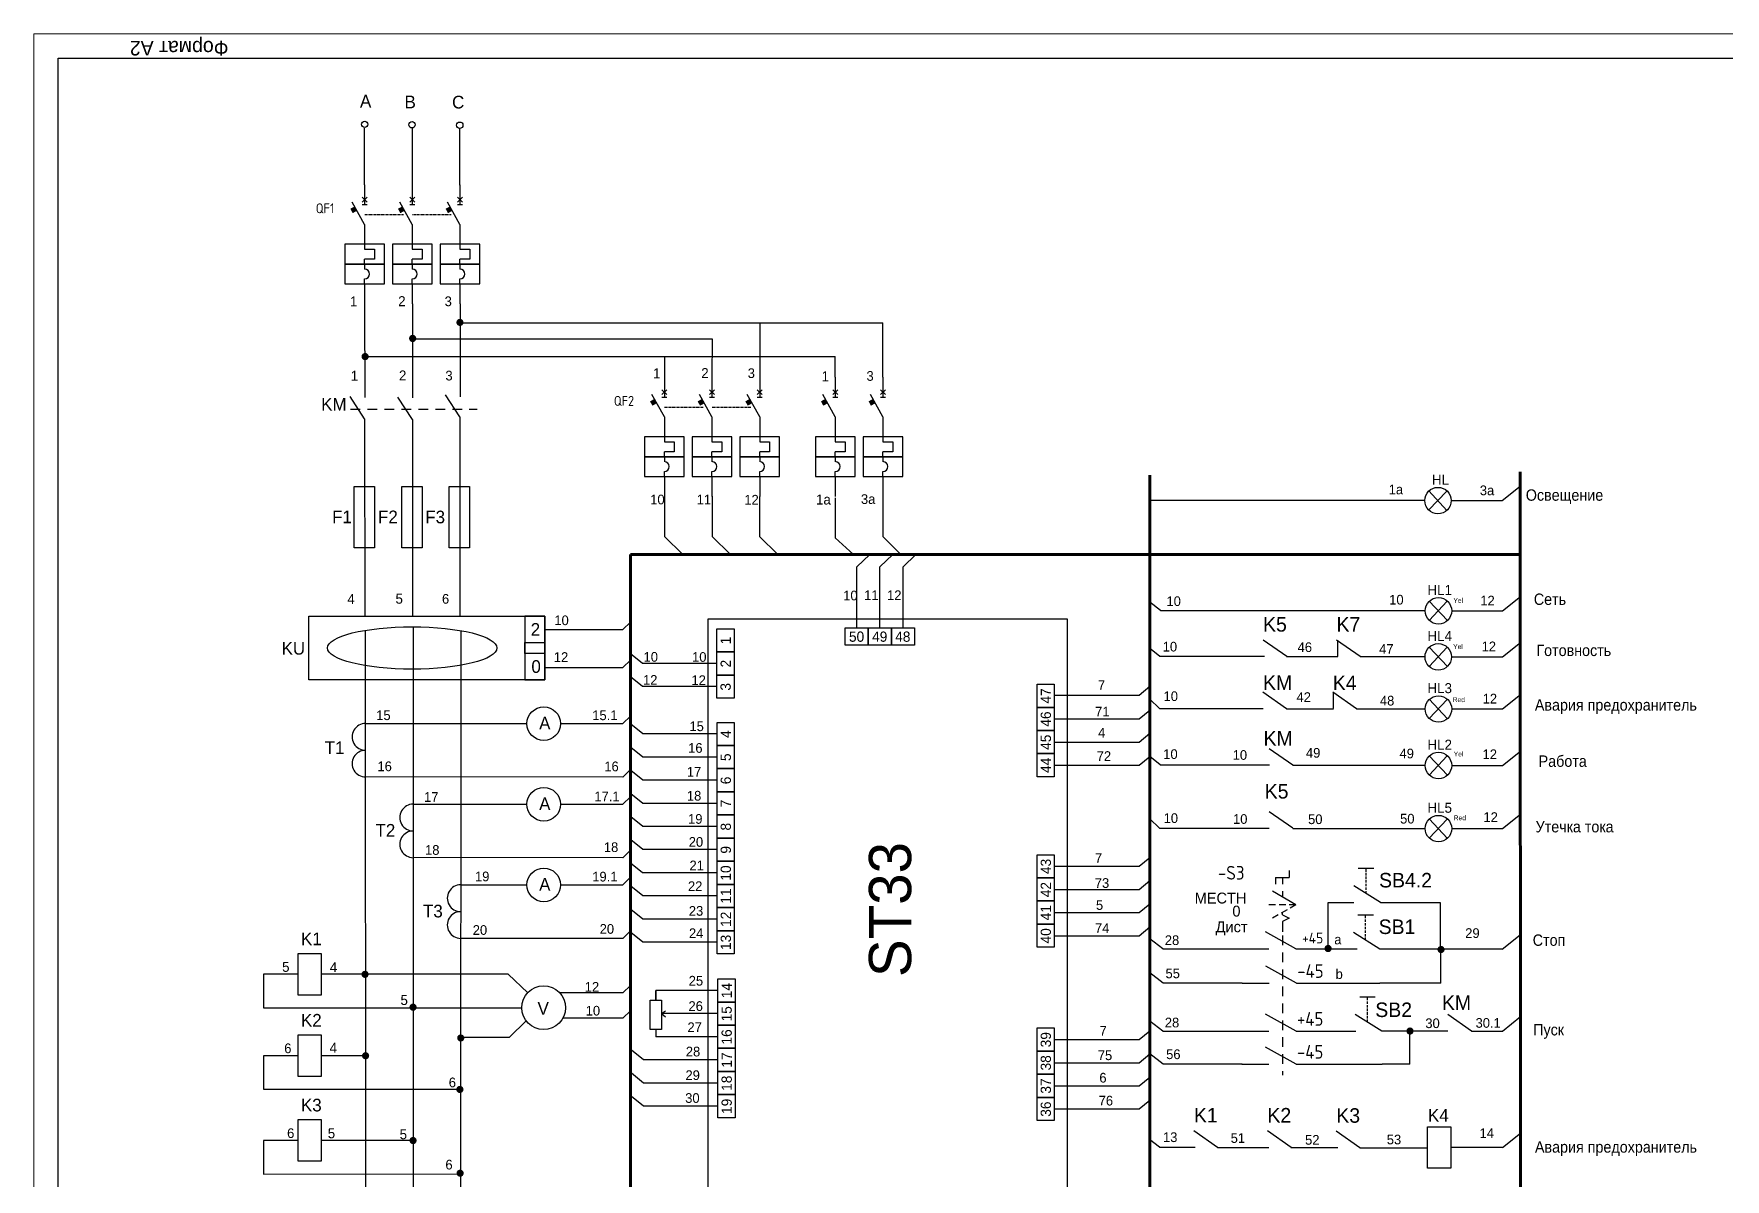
# Model space of a CAD drawing. Header units: millimetres. Extents: x 12 to 2978, y 1101 to 2133.
# Drawn here: x 12 to 361.1, y 1862 to 2098.3 of the extents above; entities that cross this region are included whole.
import ezdxf
from ezdxf.enums import TextEntityAlignment as Align

# ---------------------------------------------------------------- set-up
doc = ezdxf.new("R2010")
doc.units = ezdxf.units.MM
for name, pattern in [('Caddy_Dash', [3.5, 2, -1.5]), ('DASHED', [0.75, 0.5, -0.25]), ('HIDDEN2', [0.1875, 0.125, -0.0625])]:
    doc.linetypes.add(name, pattern=pattern)
for name, color, linetype in [('LINK', 9, 'HIDDEN2'), ('POS', 3, 'Continuous'), ('SYMS', 7, 'Continuous'), ('TAGS', 7, 'Continuous'), ('TERMS', 7, 'Continuous')]:
    doc.layers.add(name, color=color, linetype=linetype)
doc.styles.add('WD_IEC', font='ISOCP2.shx', dxfattribs={"width": 0.9, "height": 4})

# ---------------------------------------------------------------- blocks, each defined once
blk = doc.blocks.new('Формат А2 (2)')
at = {"lineweight": 20}
for p, q in [((2191.83, 433.69), (2191.83, 13.69)), ((2191.83, 13.69), (1597.83, 13.69))]:
    blk.add_line(p, q, dxfattribs=at)
at = {"lineweight": 30}
for p, q in [((2186.83, 428.69), (2186.83, 18.69)), ((2186.83, 18.69), (1617.83, 18.69))]:
    blk.add_line(p, q, dxfattribs=at)
at = {"lineweight": 30, "insert": (2161.83, 16.19), "char_height": 3, "width": 50, "attachment_point": 5}
blk.add_mtext('Формат А2', dxfattribs=at)
blk = doc.blocks.new('VCB11Q134')
for p, q in [((-0.62, 3.12), (0.63, 4.37)), ((0.63, 3.12), (-0.62, 4.37)), ((0, 7.5), (0, 2.5)), ((0, -2.5), (-3.12, 3.12)), ((-0.62, 2.5), (0.63, 2.5)), ((0, -2.5), (0, -8.75)), ((0, -7.5), (0, -8.75)), ((0, -8.75), (2.5, -8.75)), ((0, -12.5), (0, -11.25)), ((2.5, -11.25), (0, -11.25)), ((0, -12.5), (0, -13.75)), ((2.5, -8.75), (2.5, -11.25)), ((0, -17.5), (0, -16.25)), ((0, -17.5), (0, -22.5))]:
    blk.add_line(p, q)
for points in [[(-5, -7.5), (-5, -12.5), (5, -12.5), (5, -7.5)], [(-5, -12.5), (-5, -17.5), (5, -17.5), (5, -12.5)]]:
    blk.add_lwpolyline(points, close=True)
blk.add_arc((0, -15), 1.25, 270, 90)
blk.add_solid([(-2.52, 2.03), (-3.61, 1.43), (-1.91, 0.94), (-3.01, 0.33)])
at = {"style": 'WD_IEC'}
for tag, p in [('INST', (-7.62, 6.3)), ('LOC', (-7.62, 3.3)), ('TAG1', (-7.62, 0.3)), ('RATING1', (-7.62, -2.7)), ('DESC1', (-7.62, -15.05)), ('DESC2', (-7.62, -18.05)), ('DESC3', (-7.62, -21.05))]:
    blk.add_attdef(tag, text='', height=2.5, dxfattribs=at).set_placement(p, align=Align.RIGHT)
blk.add_attdef('TERM01', text='', height=2, rotation=90, dxfattribs=at).set_placement((-1, 7.5), align=Align.RIGHT)
at = {"style": 'WD_IEC', "flags": 1}
for tag, p, height in [('X2TERM01', (0, 7.5), 0.32), ('X4LINK', (-2.15, 0), 0.32), ('X1LINK', (0.02, 0), 0.32), ('ASSYCODE', (0.69, -18.77), 1), ('FAMILY', (0.69, -20.27), 1), ('CATDESC', (0.69, -21.77), 1), ('X8TERM02', (0, -22.5), 0.32)]:
    blk.add_attdef(tag, p, '', height=height, dxfattribs=at)
at = {"style": 'WD_IEC', "flags": 9}
for tag, p in [('MFG', (7.81, 5.44)), ('CAT', (7.81, 2.94))]:
    blk.add_attdef(tag, text='', height=1.5, dxfattribs=at).set_placement(p, align=Align.RIGHT)
at = {"lineweight": 15, "style": 'WD_IEC'}
for tag, p in [('XREF', (-7.62, -12.05)), ('WDTAGALT', (-7.62, -24.05))]:
    blk.add_attdef(tag, text='', height=2.5, dxfattribs=at).set_placement(p, align=Align.RIGHT)
at = {"style": 'WD_IEC'}
blk.add_attdef('TERM02', (-1, -22.5), '', height=2, rotation=90, dxfattribs=at)
blk = doc.blocks.new('VCB21Q134')
for p, q in [((-0.62, 3.12), (0.63, 4.37)), ((0.63, 3.12), (-0.62, 4.37)), ((0, 7.5), (0, 2.5)), ((0, -2.5), (-3.12, 3.12)), ((-0.62, 2.5), (0.63, 2.5)), ((0, -2.5), (0, -8.75)), ((0, -7.5), (0, -8.75)), ((0, -8.75), (2.5, -8.75)), ((0, -12.5), (0, -11.25)), ((2.5, -11.25), (0, -11.25)), ((0, -12.5), (0, -13.75)), ((2.5, -8.75), (2.5, -11.25)), ((0, -17.5), (0, -16.25)), ((0, -17.5), (0, -22.5))]:
    blk.add_line(p, q)
for points in [[(-5, -7.5), (-5, -12.5), (5, -12.5), (5, -7.5)], [(-5, -12.5), (-5, -17.5), (5, -17.5), (5, -12.5)]]:
    blk.add_lwpolyline(points, close=True)
blk.add_arc((0, -15), 1.25, 270, 90)
blk.add_solid([(-2.52, 2.03), (-3.61, 1.43), (-1.91, 0.94), (-3.01, 0.33)])
at = {"style": 'WD_IEC'}
for tag, p in [('INST', (-7.62, 6.3)), ('LOC', (-7.62, 3.3)), ('TAG2', (-7.62, 0.3)), ('DESC1', (-7.62, -15.05)), ('DESC2', (-7.62, -18.05)), ('DESC3', (-7.62, -21.05))]:
    blk.add_attdef(tag, text='', height=2.5, dxfattribs=at).set_placement(p, align=Align.RIGHT)
blk.add_attdef('TERM01', text='', height=2, rotation=90, dxfattribs=at).set_placement((-1, 7.5), align=Align.RIGHT)
at = {"style": 'WD_IEC', "flags": 1}
for tag, p, height in [('X2TERM01', (0, 7.5), 0.32), ('X4LINK', (-2.15, 0), 0.32), ('X1LINK', (0.02, 0), 0.32), ('CONTACT', (-5.49, -7.21), 1), ('ASSYCODE', (0.69, -18.77), 1), ('FAMILY', (0.69, -20.27), 1), ('CATDESC', (0.69, -21.77), 1), ('X8TERM02', (0, -22.5), 0.32)]:
    blk.add_attdef(tag, p, '', height=height, dxfattribs=at)
blk.add_attdef('RATING1', text='', height=2.5, dxfattribs=at).set_placement((-7.62, -2.7), align=Align.RIGHT)
at = {"lineweight": 15, "style": 'WD_IEC'}
for tag, p in [('XREF', (-7.62, -12.05)), ('WDTAGALT', (-7.62, -24.05))]:
    blk.add_attdef(tag, text='', height=2.5, dxfattribs=at).set_placement(p, align=Align.RIGHT)
at = {"style": 'WD_IEC'}
blk.add_attdef('TERM02', (-1, -22.5), '', height=2, rotation=90, dxfattribs=at)
blk = doc.blocks.new('HSS113')
for p, q in [((-1.25, 13.12), (-1.25, 11.88)), ((-1.25, 13.12), (1.25, 13.12)), ((0, 13.12), (0, 11.88)), ((1.25, 14.38), (1.25, 13.12)), ((2.5, 8.12), (-1.83, 10.62)), ((0, 10.62), (0, 9.57)), ((-1.25, 8.12), (-2.5, 8.12)), ((-0.75, 6.25), (-1.83, 5.62)), ((0.63, 8.12), (-0.62, 8.12)), ((0.88, 7.19), (-0.21, 6.56)), ((0, 6.25), (0, 6.68)), ((0, 6.25), (1.25, 5.62)), ((2.5, 8.12), (1.25, 8.12)), ((2.5, 8.12), (1.42, 7.5)), ((2.5, 0), (-3.12, 3.12)), ((1.25, 5.62), (0, 5)), ((0, 5), (0, 3.12)), ((-7.5, 0), (-2.5, 0)), ((0, 1.88), (0, 1.39)), ((2.5, 0), (7.5, 0))]:
    blk.add_line(p, q)
at = {"style": 'WD_IEC'}
for tag, p in [('INST', (-5, 21.12)), ('LOC', (-5, 17.62)), ('TAG1', (-5, 14.12)), ('STATE', (-5, -7.5)), ('DESC1', (-5, -15)), ('DESC2', (-5, -18.5)), ('DESC3', (-5, -22))]:
    blk.add_attdef(tag, text='', height=2.5, dxfattribs=at).set_placement(p, align=Align.RIGHT)
for tag, p, height, flags in [('MFG', (4.92, 12.12), 1.5, 9), ('CAT', (4.92, 9.62), 1.5, 9), ('X4TERM01', (-7.5, 0), 0.32, 1), ('TERM01', (-7.5, 1), 2, 8), ('X8LINK', (0, 0), 0.32, 1), ('X1TERM02', (7.5, 0), 0.32, 1), ('ASSYCODE', (3.5, -2.75), 1, 1), ('FAMILY', (3.5, -4.25), 1, 1), ('CATDESC', (3.5, -5.75), 1, 1), ('CONTACT', (3.75, -7.5), 1, 1)]:
    blk.add_attdef(tag, p, '', height=height, dxfattribs=dict(at, flags=flags))
at = {"style": 'WD_IEC', "flags": 8}
for tag, p in [('POS1', (-3.5, 10.62)), ('POS3', (-3.5, 5.65)), ('POS2', (-3.5, 8.15))]:
    blk.add_attdef(tag, text='', height=2, dxfattribs=at).set_placement(p, align=Align.MIDDLE_RIGHT)
blk.add_attdef('TERM02', text='', height=2, dxfattribs=at).set_placement((7.5, 1), align=Align.RIGHT)
at = {"lineweight": 15, "style": 'WD_IEC'}
blk.add_attdef('XREF', text='', height=2.5, dxfattribs=at).set_placement((-5, -11.25), align=Align.RIGHT)
blk = doc.blocks.new('HCR21')
for p, q in [((2.5, 0), (-3.125, 3.125)), ((-7.5, 0), (-2.5, 0)), ((2.5, 0), (7.5, 0))]:
    blk.add_line(p, q)
at = {"style": 'WD_IEC'}
for tag, p in [('INST', (-2.5, 11.125)), ('LOC', (-2.5, 7.625)), ('TAG2', (-2.5, 4.125)), ('DESC1', (-2.5, -10)), ('DESC2', (-2.5, -13.5)), ('DESC3', (-2.5, -17))]:
    blk.add_attdef(tag, text='', height=2.5, dxfattribs=at).set_placement(p, align=Align.RIGHT)
for tag, p, height, flags in [('X4TERM01', (-7.5, 0), 0.32, 1), ('TERM01', (-7.5, 1), 2, 8), ('X2LINK', (0, 2), 0.32, 1), ('X8LINK', (0, 0.5), 0.32, 1), ('X1TERM02', (7.5, 0), 0.32, 1), ('CONTACT', (6.5, -2.25), 1, 1), ('FAMILY', (6.5, -3.75), 1, 1)]:
    blk.add_attdef(tag, p, '', height=height, dxfattribs=dict(at, flags=flags))
at = {"style": 'WD_IEC', "flags": 8}
for tag, height, p in [('TERM02', 2, (7.5, 1)), ('XREF', 2.5, (-2.5, -6.25))]:
    blk.add_attdef(tag, text='', height=height, dxfattribs=at).set_placement(p, align=Align.RIGHT)

msp = doc.modelspace()

# ---------------------------------------------------------------- hatches: boundary and pattern name
h = msp.add_hatch(color=256)
h.dxf.hatch_style = 1
h.paths.add_polyline_path([(99.22, 2038.8, 1), (100.71, 2038.8, 1)])
h = msp.add_hatch(color=256)
h.dxf.hatch_style = 1
h.paths.add_polyline_path([(99.95, 2038.23, 0.409739), (100.46, 2038.75, 0.409739), (99.95, 2039.27)], flags=17)
h.paths.add_polyline_path([(100.46, 2038.75, 1), (99.42, 2038.75, 1)])
h = msp.add_hatch(color=256)
h.dxf.hatch_style = 1
h.paths.add_polyline_path([(100.46, 2038.75, 0.409739), (99.95, 2039.27), (99.95, 2038.23, 0.409739)])
h.paths.add_polyline_path([(99.95, 2039.27, 0.418702), (99.42, 2038.75, 0.418702), (99.95, 2038.23)])
h = msp.add_hatch(color=256)
h.dxf.hatch_style = 1
h.paths.add_polyline_path([(89.46, 2035.49, 1), (90.96, 2035.49, 1)])
h = msp.add_hatch(color=256)
h.dxf.hatch_style = 1
h.paths.add_polyline_path([(90.7, 2035.47, 0.409739), (90.19, 2035.99), (90.19, 2034.95, 0.409739)])
h.paths.add_polyline_path([(90.19, 2035.99, 0.418702), (89.66, 2035.47, 0.418702), (90.19, 2034.95)])
h = msp.add_hatch(color=256)
h.dxf.hatch_style = 1
h.paths.add_polyline_path([(79.65, 2031.75, 1), (81.15, 2031.75, 1)])
h = msp.add_hatch(color=256)
h.dxf.hatch_style = 1
h.paths.add_polyline_path([(80.9, 2031.77, 0.409739), (80.39, 2032.29), (80.39, 2031.25, 0.409739)])
h.paths.add_polyline_path([(80.39, 2032.29, 0.418702), (79.86, 2031.77, 0.418702), (80.39, 2031.25)])
h = msp.add_hatch(color=256)
h.dxf.hatch_style = 1
h.paths.add_polyline_path([(278.37, 1909.62, 1), (279.87, 1909.62, 1)])
h = msp.add_hatch(color=256)
h.dxf.hatch_style = 1
h.paths.add_polyline_path([(301.68, 1909.41, 1), (303.17, 1909.41, 1)])
at = {"lineweight": 25}
h = msp.add_hatch(color=0, dxfattribs=at)
edge = h.paths.add_edge_path()
edge.add_arc((302.39, 1909.45), 0.408, 0, 360)
h = msp.add_hatch(color=256)
h.dxf.hatch_style = 1
h.paths.add_polyline_path([(79.64, 1904.29, 1), (81.13, 1904.29, 1)])
h = msp.add_hatch(color=0, dxfattribs=at)
edge = h.paths.add_edge_path()
edge.add_arc((80.45, 1904.31), 0.408, 0, 360)
h = msp.add_hatch(color=256)
h.dxf.hatch_style = 1
h.paths.add_polyline_path([(89.54, 1897.51, 1), (91.04, 1897.51, 1)])
h = msp.add_hatch(color=0, dxfattribs=at)
edge = h.paths.add_edge_path()
edge.add_arc((90.24, 1897.4), 0.408, 0, 360)
h = msp.add_hatch(color=256)
h.dxf.hatch_style = 1
h.paths.add_polyline_path([(99.39, 1891.16, 1), (100.88, 1891.16, 1)])
h = msp.add_hatch(color=256)
h.dxf.hatch_style = 1
h.paths.add_polyline_path([(295.27, 1892.59, 1), (296.77, 1892.59, 1)])
h = msp.add_hatch(color=256)
h.dxf.hatch_style = 1
h.paths.add_polyline_path([(79.75, 1887.49, 1), (81.24, 1887.49, 1)])
h = msp.add_hatch(color=0, dxfattribs=at)
edge = h.paths.add_edge_path()
edge.add_arc((80.44, 1887.51), 0.408, 0, 360)
h = msp.add_hatch(color=256)
h.dxf.hatch_style = 1
h.paths.add_polyline_path([(99.21, 1880.54, 1), (100.71, 1880.54, 1)])
h = msp.add_hatch(color=0, dxfattribs=at)
edge = h.paths.add_edge_path()
edge.add_arc((100.02, 1880.58), 0.408, 0, 360)
h = msp.add_hatch(color=256)
h.dxf.hatch_style = 1
h.paths.add_polyline_path([(89.54, 1870, 1), (91.04, 1870, 1)])
h = msp.add_hatch(color=0, dxfattribs=at)
edge = h.paths.add_edge_path()
edge.add_arc((90.27, 1870.01), 0.408, 0, 360)
h = msp.add_hatch(color=256)
h.dxf.hatch_style = 1
h.paths.add_polyline_path([(99.26, 1863.26, 1), (100.75, 1863.26, 1)])
h = msp.add_hatch(color=0, dxfattribs=at)
edge = h.paths.add_edge_path()
edge.add_arc((100.02, 1863.11), 0.408, 0, 360)

# ---------------------------------------------------------------- linework, layer by layer
for p, q in [((80.3, 2067.16), (80.3, 2078.9)), ((90.15, 2067.16), (90.15, 2078.9)), ((99.95, 2067.11), (99.95, 2078.86)), ((80.3, 2042.64), (80.31, 2023.3)), ((90.16, 2042.64), (90.15, 2023.21)), ((99.98, 2042.64), (99.99, 2023.46)), ((100.05, 2038.7), (187.25, 2038.7)), ((161.82, 2038.7), (161.82, 2027.47)), ((187.25, 2027.48), (187.25, 2038.7)), ((90.19, 2035.41), (151.99, 2035.4)), ((151.99, 2035.4), (151.98, 2027.46)), ((80.39, 2031.74), (177.4, 2031.76)), ((142.15, 2031.74), (142.15, 2027.49)), ((177.42, 2027.48), (177.42, 2031.76)), ((80.3, 2018.93), (77.32, 2023.52)), ((90.16, 2018.79), (87.18, 2023.39)), ((99.96, 2019.29), (96.98, 2023.88)), ((80.3, 2018.93), (80.33, 1978.19)), ((90.17, 2018.79), (90.17, 1978.19)), ((99.96, 2019.29), (99.97, 1978.19)), ((303.61, 2004.01), (299.87, 2000.05)), ((299.9, 2004.03), (303.64, 2000.02)), ((315.03, 2002.03), (318.77, 2005.01)), ((142.16, 2002.88), (142.16, 1994.62)), ((151.99, 2002.92), (151.99, 1994.65)), ((161.8, 2002.88), (161.8, 1994.62)), ((177.4, 2002.58), (177.4, 1994.32)), ((187.23, 2002.88), (187.23, 1994.62)), ((242.34, 2002.09), (299.04, 2002.09)), ((304.54, 2002.03), (315.03, 2002.03)), ((142.16, 1994.62), (145.98, 1990.92)), ((151.99, 1994.65), (155.81, 1990.92)), ((161.8, 1994.62), (165.55, 1990.92)), ((177.4, 1994.32), (181.15, 1990.92)), ((187.23, 1994.62), (190.98, 1990.92)), ((181.85, 1988.37), (184.53, 1990.92)), ((186.63, 1988.37), (189.3, 1990.92)), ((191.4, 1988.37), (194.08, 1990.92)), ((181.85, 1975.77), (181.85, 1988.37)), ((186.63, 1975.77), (186.63, 1988.37)), ((191.4, 1975.77), (191.4, 1988.37)), ((244.51, 1979.34), (242.34, 1981.05)), ((244.51, 1979.34), (299.13, 1979.34)), ((303.7, 1981.27), (299.96, 1977.31)), ((299.99, 1981.29), (303.73, 1977.28)), ((304.63, 1979.29), (315.12, 1979.29)), ((315.12, 1979.29), (318.86, 1982.26)), ((90.3, 1976), (90.34, 1795.56)), ((133.55, 1975.42), (135.18, 1976.96)), ((80.39, 1975.26), (80.48, 1819.59)), ((100.13, 1975.21), (100.06, 1771.7)), ((117.48, 1975.42), (133.55, 1975.42)), ((270.58, 1969.85), (265.69, 1973.25)), ((285.74, 1969.85), (280.86, 1973.24)), ((281.15, 1969.85), (281.15, 1973.21)), ((315.12, 1969.79), (318.86, 1972.76)), ((133.55, 1967.58), (135.18, 1969.13)), ((137.65, 1968.43), (135.18, 1970.42)), ((244.34, 1969.96), (242.34, 1971.54)), ((244.34, 1969.96), (252.22, 1969.96)), ((252.22, 1969.96), (266.01, 1969.96)), ((270.55, 1969.85), (281.15, 1969.85)), ((285.74, 1969.85), (299.13, 1969.84)), ((303.7, 1971.77), (299.96, 1967.81)), ((299.99, 1971.79), (303.73, 1967.78)), ((304.63, 1969.79), (315.12, 1969.79)), ((117.48, 1967.58), (133.55, 1967.58)), ((137.65, 1963.65), (135.18, 1965.65)), ((152.99, 1968.43), (137.65, 1968.43)), ((152.99, 1963.65), (137.65, 1963.65)), ((222.61, 1961.92), (240.15, 1961.92)), ((240.15, 1961.92), (242.34, 1963.74)), ((270.57, 1959.09), (265.68, 1962.54)), ((284.97, 1959.09), (280.08, 1962.49)), ((280.23, 1959.14), (280.22, 1962.49)), ((315.12, 1959.04), (318.86, 1962.01)), ((240.15, 1956.99), (242.34, 1958.82)), ((244.3, 1959.16), (242.34, 1961.04)), ((244.3, 1959.16), (265.69, 1959.15)), ((270.57, 1959.09), (280.23, 1959.08)), ((284.97, 1959.09), (299.13, 1959.09)), ((303.7, 1961.02), (299.96, 1957.06)), ((299.99, 1961.04), (303.73, 1957.03)), ((304.63, 1959.04), (315.12, 1959.04)), ((80.48, 1956.04), (113.79, 1956.02)), ((120.73, 1956.02), (133.55, 1956.04)), ((133.55, 1956.04), (135.18, 1957.59)), ((137.68, 1953.89), (135.21, 1955.89)), ((222.61, 1956.99), (240.15, 1956.99)), ((80.48, 1952.79), (80.48, 1952.79)), ((137.68, 1949.11), (135.21, 1951.11)), ((153.03, 1953.89), (137.68, 1953.89)), ((222.61, 1952.22), (240.15, 1952.22)), ((240.15, 1952.22), (242.34, 1954.05)), ((153.03, 1949.11), (137.68, 1949.11)), ((240.15, 1947.45), (242.34, 1949.27)), ((244.46, 1947.51), (242.34, 1949.27)), ((271.86, 1947.43), (266.97, 1950.85)), ((303.7, 1949.36), (299.96, 1945.4)), ((299.99, 1949.38), (303.73, 1945.37)), ((315.12, 1947.38), (318.86, 1950.35)), ((133.55, 1945), (80.48, 1945.01)), ((133.55, 1945), (135.18, 1946.55)), ((137.68, 1944.34), (135.21, 1946.34)), ((153.03, 1944.34), (137.68, 1944.34)), ((222.61, 1947.45), (240.15, 1947.45)), ((244.46, 1947.51), (267, 1947.51)), ((271.86, 1947.43), (299.13, 1947.43)), ((304.63, 1947.38), (315.12, 1947.38)), ((133.56, 1939.4), (135.18, 1940.94)), ((137.68, 1939.56), (135.21, 1941.56)), ((90.31, 1939.4), (113.79, 1939.41)), ((120.73, 1939.4), (133.56, 1939.4)), ((153.03, 1939.56), (137.68, 1939.56)), ((271.86, 1934.42), (266.97, 1937.81)), ((315.12, 1934.36), (318.86, 1937.33)), ((90.31, 1936.15), (90.31, 1936.15)), ((137.68, 1934.79), (135.21, 1936.79)), ((153.03, 1934.79), (137.68, 1934.79)), ((244.3, 1934.47), (242.34, 1936.36)), ((244.3, 1934.47), (266.98, 1934.47)), ((271.83, 1934.41), (281.04, 1934.41)), ((281.04, 1934.41), (299.13, 1934.41)), ((303.7, 1936.34), (299.96, 1932.37)), ((299.99, 1936.35), (303.73, 1932.34)), ((304.63, 1934.36), (315.12, 1934.36)), ((137.68, 1930.02), (135.21, 1932.01)), ((133.55, 1928.36), (90.31, 1928.37)), ((133.55, 1928.36), (135.18, 1929.91)), ((137.65, 1925.24), (135.18, 1927.24)), ((153.03, 1930.02), (137.68, 1930.02)), ((240.15, 1926.59), (242.34, 1928.41)), ((133.55, 1922.76), (135.18, 1924.31)), ((152.99, 1925.24), (137.65, 1925.24)), ((222.61, 1926.59), (240.15, 1926.59)), ((240.15, 1921.81), (242.34, 1923.64)), ((288.55, 1926.1), (285.36, 1926.1)), ((100.11, 1922.76), (113.79, 1922.77)), ((120.73, 1922.76), (133.55, 1922.76)), ((137.68, 1920.47), (135.21, 1922.46)), ((153.03, 1920.47), (137.68, 1920.47)), ((222.61, 1921.81), (240.15, 1921.81)), ((289.91, 1919.09), (284.42, 1922.53)), ((100.11, 1919.51), (100.11, 1919.51)), ((137.68, 1915.69), (135.21, 1917.69)), ((222.61, 1917.04), (240.15, 1917.04)), ((240.15, 1917.04), (242.34, 1918.86)), ((279.11, 1909.55), (279.11, 1919.09)), ((279.11, 1919.09), (284.42, 1919.09)), ((288.46, 1916.5), (285.28, 1916.5)), ((289.91, 1919.09), (302.24, 1919.09)), ((302.24, 1919.09), (302.24, 1909.49)), ((133.56, 1911.72), (135.19, 1913.27)), ((137.68, 1910.92), (135.21, 1912.91)), ((153.03, 1915.69), (137.68, 1915.69)), ((240.15, 1912.26), (242.34, 1914.09)), ((289.83, 1909.49), (284.33, 1912.92)), ((133.56, 1911.72), (100.11, 1911.72)), ((153.03, 1910.92), (137.68, 1910.92)), ((222.61, 1912.26), (240.15, 1912.26)), ((245.01, 1909.53), (242.34, 1911.6)), ((245.01, 1909.53), (261.35, 1909.55)), ((278.11, 1909.55), (285.12, 1909.55)), ((315.05, 1909.49), (289.83, 1909.49)), ((302.39, 1902.45), (302.39, 1909.49)), ((315.05, 1909.49), (318.79, 1912.47)), ((66.55, 1904.3), (59.42, 1904.3)), ((59.42, 1904.3), (59.42, 1897.37)), ((109.92, 1904.31), (71.36, 1904.31)), ((109.92, 1904.31), (113.95, 1900.5)), ((245.08, 1902.45), (242.34, 1904.58)), ((261.36, 1902.45), (245.08, 1902.45)), ((278.2, 1902.45), (289.79, 1902.45)), ((302.39, 1902.45), (289.79, 1902.45)), ((133.56, 1900.47), (120.52, 1900.47)), ((133.56, 1900.47), (135.19, 1902.02)), ((153.21, 1900.97), (140.4, 1900.97)), ((140.4, 1898.98), (140.4, 1900.97)), ((140.4, 1900.97), (140.4, 1898.98)), ((288.86, 1899.59), (285.68, 1899.59)), ((59.42, 1897.37), (112.72, 1897.4)), ((133.56, 1895.24), (121.18, 1895.24)), ((133.56, 1895.24), (135.19, 1896.78)), ((141.56, 1896.19), (142.4, 1896.74)), ((153.21, 1896.19), (141.56, 1896.19)), ((141.56, 1896.19), (142.4, 1895.54)), ((290.23, 1892.59), (284.73, 1896.02)), ((308.71, 1892.59), (303.83, 1895.98)), ((315.09, 1892.59), (318.81, 1895.56)), ((110.18, 1891.32), (113.63, 1894.7)), ((140.4, 1892.9), (140.4, 1891.42)), ((140.4, 1892.9), (140.4, 1892.9)), ((240.15, 1890.84), (242.34, 1892.66)), ((245.01, 1892.55), (242.34, 1894.62)), ((245.01, 1892.55), (261.35, 1892.57)), ((278.14, 1892.57), (284.86, 1892.57)), ((303.84, 1892.59), (290.23, 1892.59)), ((296.02, 1885.77), (296.02, 1892.59)), ((308.71, 1892.59), (315.09, 1892.59)), ((100.1, 1891.32), (110.18, 1891.32)), ((137.86, 1886.64), (135.39, 1888.64)), ((153.21, 1891.42), (140.4, 1891.42)), ((222.61, 1890.84), (240.15, 1890.84)), ((66.55, 1887.5), (59.42, 1887.5)), ((59.42, 1887.5), (59.42, 1880.57)), ((80.46, 1887.5), (71.36, 1887.5)), ((153.21, 1886.64), (137.86, 1886.64)), ((222.61, 1886.06), (240.15, 1886.06)), ((240.15, 1886.06), (242.34, 1887.89)), ((245.08, 1885.78), (242.34, 1887.91)), ((261.36, 1885.78), (245.08, 1885.78)), ((278.14, 1885.78), (290.25, 1885.78)), ((296.02, 1885.77), (290.26, 1885.78)), ((137.86, 1881.87), (135.39, 1883.87)), ((153.21, 1881.87), (137.86, 1881.87)), ((222.61, 1881.29), (240.15, 1881.29)), ((240.15, 1881.29), (242.34, 1883.11)), ((59.42, 1880.57), (100.03, 1880.58)), ((137.86, 1877.09), (135.39, 1879.09)), ((240.15, 1876.51), (242.34, 1878.34)), ((153.21, 1877.09), (137.86, 1877.09)), ((222.61, 1876.51), (240.15, 1876.51)), ((256.32, 1868.58), (251.44, 1871.97)), ((271.48, 1868.57), (266.6, 1871.97)), ((285.7, 1868.52), (280.81, 1871.91)), ((315.08, 1868.56), (318.82, 1871.54)), ((66.55, 1870), (59.42, 1870)), ((59.42, 1870), (59.42, 1863.07)), ((90.27, 1870.02), (71.36, 1870.01)), ((244.3, 1868.63), (242.3, 1870.21)), ((244.3, 1868.63), (251.67, 1868.63)), ((256.3, 1868.57), (266.89, 1868.57)), ((271.46, 1868.57), (281.16, 1868.57)), ((271.49, 1868.57), (280.67, 1868.57)), ((285.7, 1868.52), (299.64, 1868.52)), ((315.08, 1868.56), (304.45, 1868.56)), ((59.42, 1863.07), (100.03, 1863.1))]:
    msp.add_line(p, q)
at = {"linetype": 'Caddy_Dash'}
for p, q in [((77.4, 2020.88), (103.55, 2020.88)), ((269.69, 1912.3), (269.69, 1883.47))]:
    msp.add_line(p, q, dxfattribs=at)
at = {"lineweight": 80}
for p, q in [((242.34, 2007.25), (242.34, 1710.24)), ((318.75, 2008), (318.89, 1794.57)), ((135.18, 1709.67), (135.18, 1990.92)), ((135.18, 1990.92), (318.86, 1990.92))]:
    msp.add_line(p, q, dxfattribs=at)
at = {"linetype": 'DASHED'}
for p, q in [((286.96, 1920.96), (286.96, 1926.1)), ((286.87, 1911.36), (286.87, 1916.5)), ((287.27, 1894.46), (287.27, 1899.59))]:
    msp.add_line(p, q, dxfattribs=at)
for points in [[(78.11, 2004.95), (82.31, 2004.95), (82.31, 1992.3), (78.11, 1992.3)], [(87.95, 2004.95), (92.15, 2004.95), (92.15, 1992.3), (87.95, 1992.3)], [(97.75, 2004.95), (101.95, 2004.95), (101.95, 1992.3), (97.75, 1992.3)], [(68.76, 1978.19), (117.48, 1978.19), (117.48, 1965.07), (68.76, 1965.07)], [(117.48, 1978.19), (113.35, 1978.19), (113.35, 1965.07), (117.48, 1965.07)], [(151.18, 1977.61), (225.3, 1977.61), (225.3, 1855.1), (151.18, 1855.1)], [(152.99, 1970.81), (152.99, 1975.59), (156.53, 1975.59), (156.53, 1970.81)], [(179.47, 1975.77), (184.24, 1975.77), (184.24, 1972.23), (179.47, 1972.23)], [(184.24, 1975.77), (189.02, 1975.77), (189.02, 1972.23), (184.24, 1972.23)], [(189.02, 1975.77), (193.79, 1975.77), (193.79, 1972.23), (189.02, 1972.23)], [(113.35, 1972.73), (117.48, 1972.73), (117.48, 1970.49), (113.35, 1970.49)], [(152.99, 1966.04), (152.99, 1970.81), (156.53, 1970.81), (156.53, 1966.04)], [(152.99, 1961.26), (152.99, 1966.04), (156.53, 1966.04), (156.53, 1961.26)], [(219.07, 1959.38), (219.07, 1964.16), (222.61, 1964.16), (222.61, 1959.38)], [(219.07, 1954.61), (219.07, 1959.38), (222.61, 1959.38), (222.61, 1954.61)], [(153.03, 1951.5), (153.03, 1956.28), (156.56, 1956.28), (156.56, 1951.5)], [(219.07, 1949.83), (219.07, 1954.61), (222.61, 1954.61), (222.61, 1949.83)], [(153.03, 1946.73), (153.03, 1951.5), (156.56, 1951.5), (156.56, 1946.73)], [(219.07, 1945.06), (219.07, 1949.83), (222.61, 1949.83), (222.61, 1945.06)], [(153.03, 1941.95), (153.03, 1946.73), (156.56, 1946.73), (156.56, 1941.95)], [(153.03, 1937.18), (153.03, 1941.95), (156.56, 1941.95), (156.56, 1937.18)], [(153.03, 1932.4), (153.03, 1937.18), (156.56, 1937.18), (156.56, 1932.4)], [(153.03, 1927.63), (153.03, 1932.4), (156.56, 1932.4), (156.56, 1927.63)], [(153.03, 1922.85), (153.03, 1927.63), (156.56, 1927.63), (156.56, 1922.85)], [(219.07, 1924.2), (219.07, 1928.97), (222.61, 1928.97), (222.61, 1924.2)], [(219.07, 1919.43), (219.07, 1924.2), (222.61, 1924.2), (222.61, 1919.43)], [(153.03, 1918.08), (153.03, 1922.85), (156.56, 1922.85), (156.56, 1918.08)], [(153.03, 1913.3), (153.03, 1918.08), (156.56, 1918.08), (156.56, 1913.3)], [(219.07, 1914.65), (219.07, 1919.43), (222.61, 1919.43), (222.61, 1914.65)], [(153.03, 1908.53), (153.03, 1913.3), (156.56, 1913.3), (156.56, 1908.53)], [(219.07, 1909.88), (219.07, 1914.65), (222.61, 1914.65), (222.61, 1909.88)], [(66.55, 1908.61), (71.35, 1908.61), (71.35, 1900.02), (66.55, 1900.02)], [(153.21, 1898.58), (153.21, 1903.35), (156.74, 1903.35), (156.74, 1898.58)], [(139.23, 1898.98), (141.56, 1898.98), (141.56, 1892.9), (139.23, 1892.9)], [(153.21, 1893.81), (153.21, 1898.58), (156.74, 1898.58), (156.74, 1893.81)], [(66.55, 1891.8), (71.35, 1891.8), (71.35, 1883.22), (66.55, 1883.22)], [(153.21, 1889.03), (153.21, 1893.81), (156.74, 1893.81), (156.74, 1889.03)], [(219.07, 1888.45), (219.07, 1893.23), (222.61, 1893.23), (222.61, 1888.45)], [(153.21, 1884.26), (153.21, 1889.03), (156.74, 1889.03), (156.74, 1884.26)], [(219.07, 1883.68), (219.07, 1888.45), (222.61, 1888.45), (222.61, 1883.68)], [(153.21, 1879.48), (153.21, 1884.26), (156.74, 1884.26), (156.74, 1879.48)], [(219.07, 1878.9), (219.07, 1883.68), (222.61, 1883.68), (222.61, 1878.9)], [(153.21, 1874.71), (153.21, 1879.48), (156.74, 1879.48), (156.74, 1874.71)], [(219.07, 1874.13), (219.07, 1878.9), (222.61, 1878.9), (222.61, 1874.13)], [(66.55, 1874.31), (71.35, 1874.31), (71.35, 1865.72), (66.55, 1865.72)], [(299.64, 1872.86), (304.44, 1872.86), (304.44, 1864.27), (299.64, 1864.27)]]:
    msp.add_lwpolyline(points, close=True)
for centre, radius in [((80.32, 2079.67), 0.656), ((90.08, 2079.58), 0.656), ((99.93, 2079.49), 0.656), ((99.94, 2038.75), 0.52), ((301.8, 2002.03), 2.73), ((301.9, 1979.29), 2.73), ((301.86, 1969.79), 2.73), ((301.9, 1959.04), 2.73), ((117.26, 1956.02), 3.47), ((301.9, 1947.38), 2.73), ((117.26, 1939.38), 3.47), ((301.9, 1934.36), 2.73), ((117.26, 1922.74), 3.47), ((117.23, 1897.4), 4.51)]:
    msp.add_circle(centre, radius)
for centre in [(80.48, 1953.29), (80.48, 1947.77), (90.31, 1936.64), (90.31, 1931.12), (100.11, 1920), (100.11, 1914.48)]:
    msp.add_arc(centre, 2.76, 89.9949, 270)
msp.add_ellipse((90.12, 1971.63), major_axis=(17.49, 0), ratio=0.249842)
at = {"layer": 'LINK'}
for points in [[(80.32, 2061.07), (88.37, 2061.07)], [(90.15, 2061.07), (98.2, 2061.07)], [(142.17, 2021.34), (150.22, 2021.34)], [(152, 2021.34), (160.05, 2021.34)]]:
    msp.add_lwpolyline(points, dxfattribs=at)

# ---------------------------------------------------------------- block references
at = {"color": 0, "lineweight": 30, "rotation": 180}
msp.add_blockref('Формат А2 (2)', (2203.86, 2112.02), dxfattribs=at)
at = {"layer": 'SYMS'}
ref = msp.add_blockref('VCB11Q134', (80.3, 2061.07), dxfattribs=dict(at, xscale=0.8192670180788649, yscale=0.8192670180788649, zscale=0.8192670180788649))
ref.add_attrib('TAG1', 'QF1', dxfattribs={"layer": 'TAGS', "height": 2.048, "style": 'WD_IEC'}).set_placement((74.06, 2061.32), align=Align.RIGHT)
at = {"layer": 'SYMS', "xscale": 0.8192670180788649, "yscale": 0.8192670180788649, "zscale": 0.8192670180788649}
for p in [(90.13, 2061.07), (99.97, 2061.07), (151.98, 2021.34), (161.82, 2021.34), (177.42, 2021.34), (187.25, 2021.34)]:
    msp.add_blockref('VCB21Q134', p, dxfattribs=at)
at = {"layer": 'SYMS'}
ref = msp.add_blockref('VCB11Q134', (142.15, 2021.34), dxfattribs=dict(at, xscale=0.8192670180788649, yscale=0.8192670180788649, zscale=0.8192670180788649))
ref.add_attrib('TAG1', 'QF2', dxfattribs={"layer": 'TAGS', "height": 2.048, "style": 'WD_IEC'}).set_placement((135.91, 2021.58), align=Align.RIGHT)
ref = msp.add_blockref('HSS113', (269.69, 1909.55), dxfattribs=dict(at, xscale=1.122678176432747, yscale=1.122678176432747, zscale=1.122678176432747))
ref.add_attrib('TAG1', '-S3', dxfattribs={"layer": 'TAGS', "height": 2.807, "style": 'WD_IEC'}).set_placement((261.87, 1923.84), align=Align.RIGHT)
ref.add_attrib('POS1', 'МЕСТН', dxfattribs={"layer": 'POS', "color": 7, "height": 2.245, "flags": 8}).set_placement((262.26, 1921.15), align=Align.TOP_RIGHT)
ref.add_attrib('POS2', '0', dxfattribs={"layer": 'POS', "color": 7, "height": 2.25, "flags": 8}).set_placement((261.04, 1918.46), align=Align.TOP_RIGHT)
ref.add_attrib('POS3', 'Дист', dxfattribs={"layer": 'POS', "color": 7, "height": 2.245, "flags": 8}).set_placement((262.5, 1915.23), align=Align.TOP_RIGHT)
ref.add_attrib('TERM02', '+45', dxfattribs={"layer": 'TERMS', "height": 2.245, "style": 'WD_IEC', "flags": 8}).set_placement((278.11, 1910.67), align=Align.RIGHT)
ref = msp.add_blockref('HCR21', (269.78, 1902.45), dxfattribs=dict(at, xscale=1.122678176432747, yscale=1.122678176432747, zscale=1.122678176432747))
ref.add_attrib('TAG2', '-45', dxfattribs={"layer": 'TAGS', "height": 2.807, "style": 'WD_IEC'}).set_placement((278.2, 1903.57), align=Align.RIGHT)
ref = msp.add_blockref('HCR21', (269.72, 1892.57), dxfattribs=dict(at, xscale=1.122678176432747, yscale=1.122678176432747, zscale=1.122678176432747))
ref.add_attrib('TAG2', '+45', dxfattribs={"layer": 'TAGS', "height": 2.807, "style": 'WD_IEC'}).set_placement((278.14, 1893.69), align=Align.RIGHT)
ref = msp.add_blockref('HCR21', (269.72, 1885.78), dxfattribs=dict(at, xscale=1.122678176432747, yscale=1.122678176432747, zscale=1.122678176432747))
ref.add_attrib('TAG2', '-45', dxfattribs={"layer": 'TAGS', "height": 2.807, "style": 'WD_IEC'}).set_placement((278.14, 1886.9), align=Align.RIGHT)

# ---------------------------------------------------------------- texts
at = {"width": 11.667, "attachment_point": 1}
for s, insert, char_height in [('A', (79.34, 2085.76), 2.62), ('B', (88.53, 2085.59), 2.62), ('C', (98.34, 2085.56), 2.62), ('1', (77.27, 2044.15), 2.06), ('2', (87.22, 2044.21), 2.06), ('3', (96.81, 2044.15), 2), ('1', (77.44, 2028.82), 2.06), ('2', (87.38, 2028.88), 2.06), ('3', (96.97, 2028.82), 2), ('1', (139.81, 2029.32), 2.06), ('2', (149.76, 2029.37), 2.06), ('3', (159.35, 2029.32), 2), ('1', (174.59, 2028.7), 2.06), ('3', (183.86, 2028.75), 2), ('KM', (71.33, 2023.22), 2.616), ('1a', (291.63, 2005.33), 2), ('3a', (310.43, 2005.15), 2), ('F1', (73.59, 1999.99), 2.616), ('F2', (83.06, 1999.98), 2.616), ('F3', (92.81, 1999.96), 2.616), ('10', (139.23, 2003.26), 2), ('11', (148.82, 2003.26), 2), ('12', (158.65, 2003.21), 2), ('1a', (173.44, 2003.29), 2.062), ('3a', (182.72, 2003.34), 2), ('4', (76.73, 1982.76), 2.06), ('5', (86.67, 1982.82), 2.06), ('6', (96.26, 1982.76), 2), ('10', (179.06, 1983.46), 2), ('11', (183.37, 1983.51), 2), ('12', (188.11, 1983.51), 2), ('10', (291.73, 1982.59), 2), ('10', (245.77, 1982.28), 2), ('12', (310.53, 1982.41), 2), ('10', (119.45, 1978.34), 2), ('10', (244.99, 1972.9), 2), ('46', (272.83, 1972.79), 2), ('47', (289.66, 1972.42), 2), ('12', (310.8, 1972.95), 2), ('12', (119.34, 1970.75), 2), ('10', (137.86, 1970.79), 2), ('10', (147.87, 1970.77), 2), ('12', (137.75, 1966.03), 2), ('12', (147.74, 1965.99), 2), ('7', (231.62, 1964.97), 2), ('10', (245.17, 1962.68), 2), ('42', (272.6, 1962.49), 2), ('48', (289.81, 1961.76), 2), ('12', (311.02, 1962.17), 2), ('15', (82.69, 1958.75), 2), ('15.1', (127.27, 1958.74), 2), ('71', (231.04, 1959.49), 2), ('15', (147.33, 1956.47), 2), ('4', (231.66, 1955.15), 2), ('16', (147.06, 1952), 2), ('16', (82.95, 1948.21), 2), ('16', (129.76, 1948.19), 2), ('72', (231.37, 1950.32), 2), ('10', (245.1, 1950.73), 2), ('10', (259.43, 1950.55), 2), ('49', (274.55, 1950.99), 2), ('49', (293.86, 1950.86), 2), ('12', (311, 1950.7), 2), ('17', (146.8, 1947.09), 2), ('17', (92.56, 1941.88), 2), ('17.1', (127.71, 1942.01), 2), ('18', (146.8, 1942.14), 2), ('19', (147.04, 1937.36), 2), ('10', (245.18, 1937.52), 2), ('10', (259.5, 1937.34), 2), ('50', (274.99, 1937.29), 2), ('50', (293.98, 1937.41), 2), ('12', (311.18, 1937.73), 2), ('18', (92.77, 1930.95), 2), ('18', (129.67, 1931.53), 2), ('20', (147.18, 1932.61), 2), ('21', (147.34, 1927.76), 2), ('7', (231.01, 1929.29), 2), ('19', (103.07, 1925.49), 2), ('19.1', (127.27, 1925.45), 2), ('22', (147.02, 1923.48), 2), ('73', (230.98, 1924.13), 2), ('23', (147.2, 1918.38), 2), ('5', (231.22, 1919.59), 2), ('20', (102.61, 1914.44), 2), ('20', (128.8, 1914.66), 2), ('24', (147.23, 1913.77), 2), ('74', (231.01, 1914.82), 2), ('29', (307.42, 1913.8), 2), ('28', (245.43, 1912.34), 2), ('а', (280.4, 1912.48), 2), ('5', (63.27, 1906.87), 2.06), ('4', (73.12, 1906.8), 2.06), ('12', (125.72, 1902.71), 2), ('25', (147.18, 1903.97), 2), ('55', (245.57, 1905.49), 2), ('b', (280.67, 1905.35), 2), ('5', (87.7, 1900.02), 2.06), ('26', (147.13, 1898.74), 2), ('10', (125.92, 1897.79), 2), ('28', (245.43, 1895.35), 2), ('30.1', (309.55, 1895.27), 2), ('27', (146.92, 1894.38), 2), ('7', (231.96, 1893.63), 2), ('30', (299.19, 1895.2), 2), ('6', (63.71, 1890.03), 2), ('4', (73.07, 1890.16), 2.06), ('28', (146.58, 1889.36), 2), ('75', (231.6, 1888.59), 2), ('56', (245.7, 1888.8), 2), ('6', (97.66, 1882.99), 2), ('29', (146.51, 1884.49), 2), ('6', (231.92, 1883.96), 2), ('30', (146.45, 1879.77), 2), ('76', (231.77, 1879.23), 2), ('6', (64.3, 1872.52), 2), ('5', (72.69, 1872.54), 2.06), ('5', (87.52, 1872.33), 2.06), ('13', (245.05, 1871.69), 2), ('51', (259.02, 1871.52), 2), ('52', (274.37, 1871.14), 2), ('53', (291.23, 1871.21), 2), ('14', (310.38, 1872.53), 2), ('6', (96.97, 1866.03), 2)]:
    msp.add_mtext(s, dxfattribs=dict(at, insert=insert, char_height=char_height))
at = {"lineweight": 25}
for s, insert, char_height, width, attachment_point in [('HL', (300.55, 2007.36), 2.062, 9.1948, 1), ('HL1', (299.63, 1984.62), 2.062, 9.1948, 1), ('Yel', (304.98, 1981.93), 1, 9.1948, 1), ('K5', (265.7, 1978), 3, 13.3806, 1), ('K7', (280.86, 1978), 3, 13.3806, 1), ('KU', (63.16, 1972.87), 2.616, 11.667, 1), ('50', (181.82, 1973.95), 2.115, 5.2876, 5), ('49', (186.59, 1973.95), 2.115, 5.2876, 5), ('48', (191.36, 1973.95), 2.115, 5.2876, 5), ('HL4', (299.63, 1975.12), 2.062, 9.1948, 1), ('Yel', (304.93, 1972.42), 1, 9.1948, 1), ('KM', (265.69, 1965.99), 3, 13.3806, 1), ('K4', (280.09, 1965.93), 3, 13.3806, 1), ('HL3', (299.63, 1964.37), 2.062, 9.1948, 1), ('Red', (304.83, 1961.46), 1, 9.1948, 1), ('A', (116.31, 1957.43), 2.62, 11.667, 1), ('Т1', (72.06, 1952.35), 2.616, 11.667, 1), ('KM', (265.8, 1954.48), 3, 13.3806, 1), ('HL2', (299.63, 1952.71), 2.062, 9.1948, 1), ('Yel', (305.05, 1950.25), 1, 9.1948, 1), ('A', (116.31, 1940.79), 2.62, 11.667, 1), ('K5', (266.04, 1943.56), 3, 13.3806, 1), ('HL5', (299.63, 1939.69), 2.062, 9.1948, 1), ('Red', (305.04, 1937.08), 1, 9.1948, 1), ('Т2', (82.54, 1935.31), 2.616, 11.667, 1), ('A', (116.31, 1924.15), 2.62, 11.667, 1), ('SB4.2', (289.64, 1925.22), 3, 13.3806, 1), ('Т3', (92.34, 1918.65), 2.616, 11.667, 1), ('K1', (67.16, 1912.92), 2.616, 11.667, 1), ('SB1', (289.55, 1915.61), 3, 13.3806, 1), ('KM', (302.61, 1899.94), 3, 13.3806, 1), ('K2', (67.16, 1896.12), 2.616, 11.667, 1), ('V', (115.98, 1898.56), 2.62, 11.667, 1), ('SB2', (288.86, 1898.48), 3, 13.3806, 1), ('K3', (67.16, 1878.62), 2.616, 11.667, 1), ('K1', (251.44, 1876.73), 3, 13.3806, 1), ('K2', (266.6, 1876.72), 3, 13.3806, 1), ('K3', (280.82, 1876.67), 3, 13.3806, 1), ('K4', (299.73, 1876.51), 2.616, 11.667, 1)]:
    msp.add_mtext(s, dxfattribs=dict(at, insert=insert, char_height=char_height, width=width, attachment_point=attachment_point))
at = {"char_height": 2.349, "attachment_point": 5, "style": 'WD_IEC'}
for s, width, insert in [('{\\fArial|b0|i0|c204|p34;Освещение}', 2.349, (327.91, 2002.84)), ('{\\fArial|b0|i0|c204|p34;Сеть}', 2.6812, (324.91, 1981.67)), ('{\\fArial|b0|i0|c204|p34;Готовность}', 39.3387, (329.83, 1971.12)), ('{\\fArial|b0|i0|c204|p34;Авария предохранитель}', 39.3387, (338.51, 1959.52)), ('{\\fArial|b0|i0|c204|p34;Работа}', 2.349, (327.54, 1948.26)), ('{\\fArial|b0|i0|c204|p34;Утечка тока}', 39.3387, (329.99, 1934.74)), ('{\\fArial|b0|i0|c204|p34;Стоп}', 39.3387, (324.71, 1911.33)), ('{\\fArial|b0|i0|c204|p34;Пуск}', 39.3387, (324.63, 1892.51)), ('{\\fArial|b0|i0|c204|p34;Авария предохранитель}', 39.3387, (338.53, 1868.32))]:
    msp.add_mtext_dynamic_manual_height_columns(s, width=width, gutter_width=3.33, heights=[6.51], dxfattribs=dict(at, insert=insert))
at = {"linetype": 'ByBlock', "char_height": 2.62, "attachment_point": 1}
for s, insert, width in [('2', (114.57, 1976.76), 10.8178), ('0', (114.71, 1969.11), 11.667)]:
    msp.add_mtext(s, dxfattribs=dict(at, insert=insert, width=width))
at = {"lineweight": 25, "attachment_point": 5, "rotation": 90}
for s, insert, char_height, width in [('1', (154.81, 1973.16), 2.12, 5.2876), ('2', (154.81, 1968.39), 2.12, 5.2876), ('3', (154.81, 1963.61), 2.12, 5.2876), ('47', (220.88, 1961.73), 2.115, 5.2876), ('46', (220.88, 1956.96), 2.115, 5.2876), ('4', (154.84, 1953.85), 2.12, 5.2876), ('45', (220.88, 1952.18), 2.115, 5.2876), ('5', (154.84, 1949.08), 2.12, 5.2876), ('44', (220.88, 1947.41), 2.115, 5.2876), ('6', (154.84, 1944.3), 2.12, 5.2876), ('7', (154.84, 1939.53), 2.12, 5.2876), ('8', (154.84, 1934.75), 2.12, 5.2876), ('9', (154.84, 1929.98), 2.12, 5.2876), ('\\PST33', (181.52, 1917.66), 8.719, 6.8807), ('10', (154.84, 1925.2), 2.115, 5.2876), ('43', (220.88, 1926.55), 2.115, 5.2876), ('42', (220.88, 1921.77), 2.115, 5.2876), ('11', (154.84, 1920.43), 2.115, 5.2876), ('12', (154.84, 1915.65), 2.115, 5.2876), ('41', (220.88, 1917), 2.115, 5.2876), ('40', (220.88, 1912.23), 2.115, 5.2876), ('13', (154.84, 1910.88), 2.115, 5.2876), ('14', (155.02, 1900.93), 2.115, 5.2876), ('15', (155.02, 1896.15), 2.115, 5.2876), ('16', (155.02, 1891.38), 2.115, 5.2876), ('39', (220.88, 1890.8), 2.115, 5.2876), ('17', (155.02, 1886.61), 2.115, 5.2876), ('38', (220.88, 1886.03), 2.115, 5.2876), ('18', (155.02, 1881.83), 2.115, 5.2876), ('37', (220.88, 1881.25), 2.115, 5.2876), ('19', (155.02, 1877.06), 2.115, 5.2876), ('36', (220.88, 1876.48), 2.115, 5.2876)]:
    msp.add_mtext(s, dxfattribs=dict(at, insert=insert, char_height=char_height, width=width))

doc.saveas('drawing.dxf')
